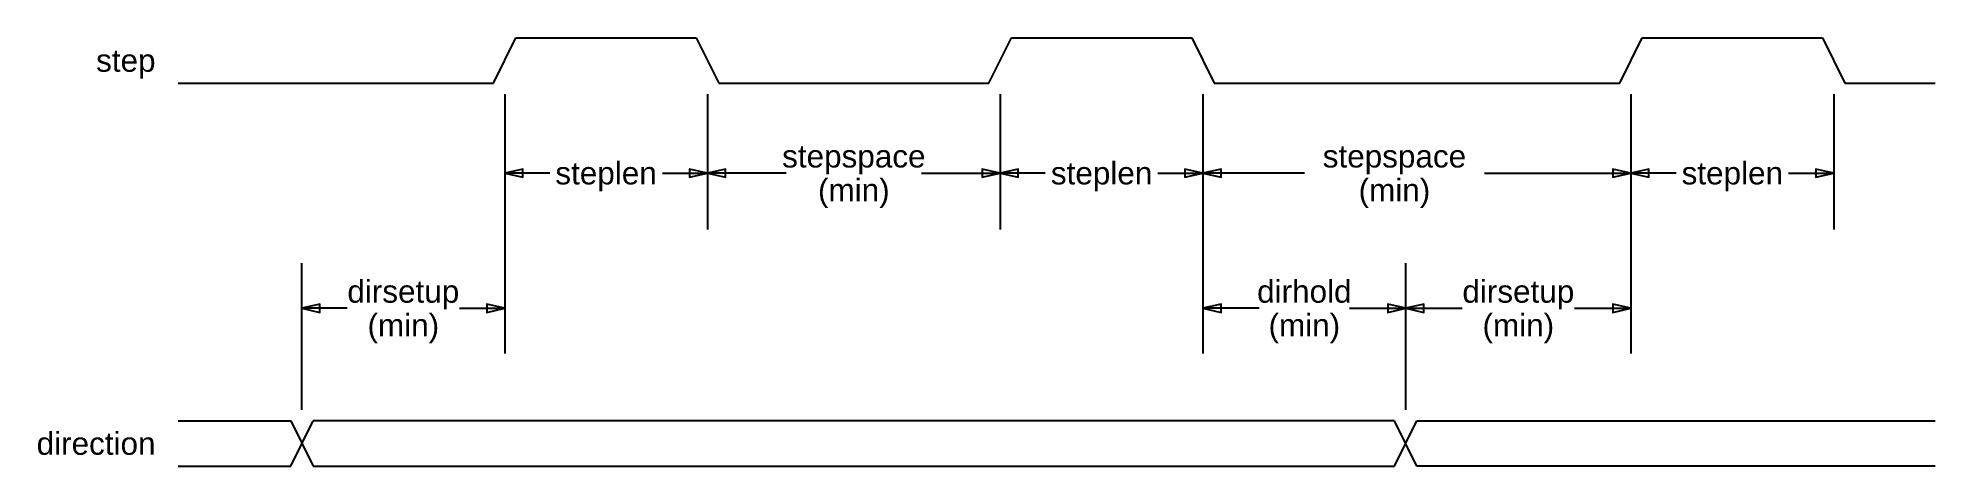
# Model space of a CAD drawing. Extents: x -30.82 to -22.4, y 15.3 to 17.2.
import ezdxf
from ezdxf.enums import TextEntityAlignment as Align

# ---------------------------------------------------------------- set-up
doc = ezdxf.new("R2010")
doc.units = 0
doc.layers.add('STANDARD', color=7, linetype='CONTINUOUS')
doc.styles.add('STYLE1', font='Arial.ttf')

msp = doc.modelspace()

# ---------------------------------------------------------------- linework, layer by layer
at = {"layer": 'STANDARD', "color": 7}
for p, q in [((-28.8, 17), (-28.7, 17.2)), ((-28.7, 17.2), (-27.9, 17.2)), ((-27.9, 17.2), (-27.8, 17)), ((-26.6, 17), (-26.5, 17.2)), ((-26.5, 17.2), (-25.7, 17.2)), ((-25.7, 17.2), (-25.6, 17)), ((-23.8, 17), (-23.7, 17.2)), ((-23.7, 17.2), (-22.9, 17.2)), ((-22.9, 17.2), (-22.8, 17)), ((-30.2, 17), (-28.8, 17)), ((-28.75, 16.95), (-28.75, 15.8)), ((-27.85, 16.95), (-27.85, 16.35)), ((-27.8, 17), (-26.6, 17)), ((-26.55, 16.95), (-26.55, 16.35)), ((-25.65, 16.95), (-25.65, 15.8)), ((-25.6, 17), (-23.8, 17)), ((-23.75, 16.95), (-23.75, 15.8)), ((-22.85, 16.95), (-22.85, 16.35)), ((-22.8, 17), (-22.4, 17)), ((-28.55, 16.6), (-28.75, 16.6)), ((-28.05, 16.6), (-27.85, 16.6)), ((-27.5, 16.6), (-27.85, 16.6)), ((-26.9, 16.6), (-26.55, 16.6)), ((-26.35, 16.6), (-26.55, 16.6)), ((-25.85, 16.6), (-25.65, 16.6)), ((-25.19961, 16.6), (-25.65, 16.6)), ((-24.4, 16.6), (-23.75, 16.6)), ((-23.55, 16.6), (-23.75, 16.6)), ((-23.05, 16.6), (-22.85, 16.6)), ((-29.65, 15.55), (-29.65, 16.2)), ((-24.75, 15.55), (-24.75, 16.2)), ((-29.45, 16), (-29.65, 16)), ((-28.95, 16), (-28.75, 16)), ((-25.4, 16), (-25.65, 16)), ((-25, 16), (-24.75, 16)), ((-24.75, 16), (-24.5, 16)), ((-24, 16), (-23.75, 16)), ((-30.2, 15.5), (-29.7, 15.5)), ((-29.7, 15.3), (-29.6, 15.5)), ((-29.7, 15.5), (-29.6, 15.3)), ((-24.8, 15.5), (-29.6, 15.5)), ((-24.8, 15.3), (-24.7, 15.5)), ((-24.7, 15.3), (-24.8, 15.5)), ((-24.7, 15.5), (-22.4, 15.5)), ((-30.2, 15.3), (-29.7, 15.3)), ((-29.6, 15.3), (-24.8, 15.3)), ((-22.4, 15.3), (-24.7, 15.3))]:
    msp.add_line(p, q, dxfattribs=at)
for points in [[(-28.75, 16.6), (-28.67, 16.58222), (-28.67, 16.61778), (-28.75, 16.6)], [(-27.85, 16.6), (-27.93, 16.61778), (-27.93, 16.58222), (-27.85, 16.6)], [(-27.85, 16.6), (-27.77, 16.58222), (-27.77, 16.61778), (-27.85, 16.6)], [(-26.55, 16.6), (-26.63, 16.61778), (-26.63, 16.58222), (-26.55, 16.6)], [(-26.55, 16.6), (-26.47, 16.58222), (-26.47, 16.61778), (-26.55, 16.6)], [(-25.65, 16.6), (-25.73, 16.61778), (-25.73, 16.58222), (-25.65, 16.6)], [(-25.65, 16.6), (-25.57, 16.58222), (-25.57, 16.61778), (-25.65, 16.6)], [(-23.75, 16.6), (-23.83, 16.61778), (-23.83, 16.58222), (-23.75, 16.6)], [(-23.75, 16.6), (-23.67, 16.58222), (-23.67, 16.61778), (-23.75, 16.6)], [(-22.85, 16.6), (-22.93, 16.61778), (-22.93, 16.58222), (-22.85, 16.6)], [(-29.65, 16), (-29.57, 15.98222), (-29.57, 16.01778), (-29.65, 16)], [(-28.75, 16), (-28.83, 16.01778), (-28.83, 15.98222), (-28.75, 16)], [(-25.65, 16), (-25.57, 15.98222), (-25.57, 16.01778), (-25.65, 16)], [(-24.75, 16), (-24.83, 16.01778), (-24.83, 15.98222), (-24.75, 16)], [(-24.75, 16), (-24.67, 15.98222), (-24.67, 16.01778), (-24.75, 16)], [(-23.75, 16), (-23.83, 16.01778), (-23.83, 15.98222), (-23.75, 16)]]:
    msp.add_lwpolyline(points, dxfattribs=at)

# ---------------------------------------------------------------- texts
at = {"layer": 'STANDARD', "color": 7, "style": 'STYLE1'}
for s, p in [('step', (-30.3, 17.1)), ('direction', (-30.3, 15.4))]:
    msp.add_text(s, height=0.1, dxfattribs=at).set_placement(p, align=Align.MIDDLE_RIGHT)
for s, p in [('stepspace', (-27.2, 16.675)), ('stepspace', (-24.8, 16.675)), ('steplen', (-28.3, 16.6)), ('steplen', (-26.1, 16.6)), ('steplen', (-23.3, 16.6)), ('(min)', (-27.2, 16.525)), ('(min)', (-24.8, 16.525)), ('dirsetup', (-29.2, 16.075)), ('dirhold', (-25.2, 16.075)), ('dirsetup', (-24.25, 16.075)), ('(min)', (-29.2, 15.925)), ('(min)', (-25.2, 15.925)), ('(min)', (-24.25, 15.925))]:
    msp.add_text(s, height=0.1, dxfattribs=at).set_placement(p, align=Align.MIDDLE_CENTER)

doc.saveas('drawing.dxf')
